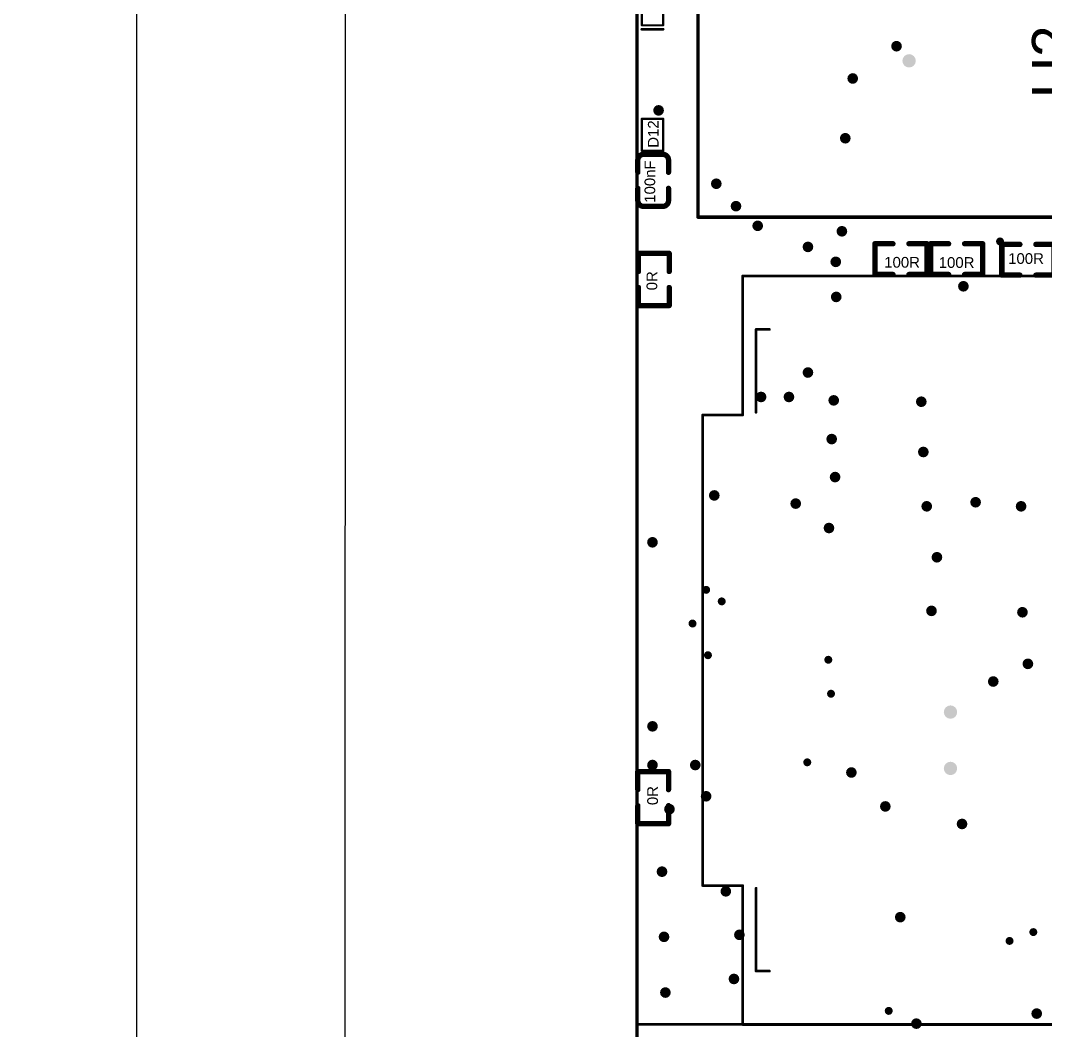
# Model space of a CAD drawing. Header units: millimetres. Extents: x 242 to 314, y 99 to 246.
# Drawn here: x 241.81 to 280.16, y 119.61 to 157.39 of the extents above; entities that cross this region are included whole.
import ezdxf

# ---------------------------------------------------------------- set-up
doc = ezdxf.new("R2010")
doc.units = ezdxf.units.MM
for name, color, linetype in [('KeepOutLayer', 6, 'Continuous'), ('TopOverlay', 2, 'Continuous'), ('ViaHoleLayer', 16, 'Continuous')]:
    doc.layers.add(name, color=color, linetype=linetype)
doc.styles.add('Arial', font='arial.ttf', dxfattribs={"height": 0.2})
doc.dimstyles.new('ISO-25', dxfattribs={"dimtxt": 3, "dimasz": 3, "dimexe": 1.25, "dimexo": 0.625, "dimtad": 1, "dimtxsty": 'Standard', "dimcen": 2.5, "dimclrd": 3, "dimclre": 3, "dimclrt": 3, "dimadec": 0, "dimazin": 0, "dimtfac": 1, "dimtmove": 0, "dimatfit": 3, "dimfxl": 1, "dimarcsym": 0})

# ---------------------------------------------------------------- blocks, each defined once
blk = doc.blocks.new('LC_0402_C_45')
at = {"layer": 'TopOverlay', "const_width": 0.2}
for points in [[(-0.975, 0.355, -0.414214), (-0.755, 0.575)], [(0.755, 0.575, -0.414214), (0.975, 0.355)], [(-0.755, -0.575, -0.414214), (-0.975, -0.355)], [(0.975, -0.355, -0.414214), (0.755, -0.575)]]:
    blk.add_lwpolyline(points, format="xyb", dxfattribs=at)
for points in [[(-0.975, 0.355), (-0.975, -0.355)], [(-0.75, 0.575), (-0.3, 0.575)], [(0.3, 0.575), (0.75, 0.575)], [(0.975, 0.355), (0.975, -0.355)], [(-0.75, -0.575), (-0.3, -0.575)], [(0.3, -0.575), (0.75, -0.575)]]:
    blk.add_lwpolyline(points, dxfattribs=at)
at = {"layer": 'TopOverlay', "const_width": 0.1}
for points in [[(-1.025, 0.355, 1), (-0.925, 0.355, 1)], [(-1.025, 0.355, 1), (-0.925, 0.355, 1)], [(-0.805, 0.575, 1), (-0.705, 0.575, 1)], [(-0.8, 0.575, 1), (-0.7, 0.575, 1)], [(-0.35, 0.575, 1), (-0.25, 0.575, 1)], [(0.25, 0.575, 1), (0.35, 0.575, 1)], [(0.7, 0.575, 1), (0.8, 0.575, 1)], [(0.705, 0.575, 1), (0.805, 0.575, 1)], [(0.925, 0.355, 1), (1.025, 0.355, 1)], [(0.925, 0.355, 1), (1.025, 0.355, 1)], [(-1.025, -0.355, 1), (-0.925, -0.355, 1)], [(-1.025, -0.355, 1), (-0.925, -0.355, 1)], [(0.925, -0.355, 1), (1.025, -0.355, 1)], [(0.925, -0.355, 1), (1.025, -0.355, 1)], [(-0.805, -0.575, 1), (-0.705, -0.575, 1)], [(-0.8, -0.575, 1), (-0.7, -0.575, 1)], [(-0.35, -0.575, 1), (-0.25, -0.575, 1)], [(0.25, -0.575, 1), (0.35, -0.575, 1)], [(0.7, -0.575, 1), (0.8, -0.575, 1)], [(0.705, -0.575, 1), (0.805, -0.575, 1)]]:
    blk.add_lwpolyline(points, format="xyb", close=True, dxfattribs=at)
blk = doc.blocks.new('SOD_882_L1_0_W0_6_BI_78')
at = {"layer": 'TopOverlay'}
for points, const_width in [([(-0.6, -0.4), (-0.6, 0.4)], 0.08), ([(0.6, 0.4), (-0.6, 0.4)], 0.08), ([(0.6, -0.4), (0.6, 0.4)], 0.08), ([(0.75, -0.4), (0.75, 0.4)], 0.1), ([(0.6, -0.4), (-0.6, -0.4)], 0.08)]:
    blk.add_lwpolyline(points, dxfattribs=dict(at, const_width=const_width))
for points, const_width in [([(-0.62, 0.4, 1), (-0.58, 0.4, 1)], 0.04), ([(-0.62, 0.4, 1), (-0.58, 0.4, 1)], 0.04), ([(0.58, 0.4, 1), (0.62, 0.4, 1)], 0.04), ([(0.58, 0.4, 1), (0.62, 0.4, 1)], 0.04), ([(0.725, 0.4, 1), (0.775, 0.4, 1)], 0.05), ([(-0.62, -0.4, 1), (-0.58, -0.4, 1)], 0.04), ([(-0.62, -0.4, 1), (-0.58, -0.4, 1)], 0.04), ([(0.58, -0.4, 1), (0.62, -0.4, 1)], 0.04), ([(0.58, -0.4, 1), (0.62, -0.4, 1)], 0.04), ([(0.725, -0.4, 1), (0.775, -0.4, 1)], 0.05)]:
    blk.add_lwpolyline(points, format="xyb", close=True, dxfattribs=dict(at, const_width=const_width))
blk = doc.blocks.new('SOD_882_L1_0_W0_6_BI_79')
at = {"layer": 'TopOverlay'}
for points, const_width in [([(-0.6, -0.4), (-0.6, 0.4)], 0.08), ([(0.6, 0.4), (-0.6, 0.4)], 0.08), ([(0.6, -0.4), (0.6, 0.4)], 0.08), ([(0.75, -0.4), (0.75, 0.4)], 0.1), ([(0.6, -0.4), (-0.6, -0.4)], 0.08)]:
    blk.add_lwpolyline(points, dxfattribs=dict(at, const_width=const_width))
for points, const_width in [([(-0.62, 0.4, 1), (-0.58, 0.4, 1)], 0.04), ([(-0.62, 0.4, 1), (-0.58, 0.4, 1)], 0.04), ([(0.58, 0.4, 1), (0.62, 0.4, 1)], 0.04), ([(0.58, 0.4, 1), (0.62, 0.4, 1)], 0.04), ([(0.725, 0.4, 1), (0.775, 0.4, 1)], 0.05), ([(-0.62, -0.4, 1), (-0.58, -0.4, 1)], 0.04), ([(-0.62, -0.4, 1), (-0.58, -0.4, 1)], 0.04), ([(0.58, -0.4, 1), (0.62, -0.4, 1)], 0.04), ([(0.58, -0.4, 1), (0.62, -0.4, 1)], 0.04), ([(0.725, -0.4, 1), (0.775, -0.4, 1)], 0.05)]:
    blk.add_lwpolyline(points, format="xyb", close=True, dxfattribs=dict(at, const_width=const_width))
blk = doc.blocks.new('LC_0402_R_157')
at = {"layer": 'TopOverlay', "const_width": 0.2}
for points in [[(-0.975, 0.575), (-0.975, -0.575)], [(-0.3, 0.575), (-0.975, 0.575)], [(0.975, 0.575), (0.3, 0.575)], [(0.975, 0.575), (0.975, -0.575)], [(-0.3, -0.575), (-0.975, -0.575)], [(0.975, -0.575), (0.3, -0.575)]]:
    blk.add_lwpolyline(points, dxfattribs=at)
at = {"layer": 'TopOverlay', "const_width": 0.1}
for points in [[(-1.025, 0.575, 1), (-0.925, 0.575, 1)], [(-1.025, 0.575, 1), (-0.925, 0.575, 1)], [(-0.35, 0.575, 1), (-0.25, 0.575, 1)], [(0.25, 0.575, 1), (0.35, 0.575, 1)], [(0.925, 0.575, 1), (1.025, 0.575, 1)], [(0.925, 0.575, 1), (1.025, 0.575, 1)], [(-1.025, -0.575, 1), (-0.925, -0.575, 1)], [(-1.025, -0.575, 1), (-0.925, -0.575, 1)], [(-0.35, -0.575, 1), (-0.25, -0.575, 1)], [(0.25, -0.575, 1), (0.35, -0.575, 1)], [(0.925, -0.575, 1), (1.025, -0.575, 1)], [(0.925, -0.575, 1), (1.025, -0.575, 1)]]:
    blk.add_lwpolyline(points, format="xyb", close=True, dxfattribs=at)
blk = doc.blocks.new('LC_0402_R_158')
at = {"layer": 'TopOverlay', "const_width": 0.2}
for points in [[(-0.975, 0.575), (-0.975, -0.575)], [(-0.3, 0.575), (-0.975, 0.575)], [(0.975, 0.575), (0.3, 0.575)], [(0.975, 0.575), (0.975, -0.575)], [(-0.3, -0.575), (-0.975, -0.575)], [(0.975, -0.575), (0.3, -0.575)]]:
    blk.add_lwpolyline(points, dxfattribs=at)
at = {"layer": 'TopOverlay', "const_width": 0.1}
for points in [[(-1.025, 0.575, 1), (-0.925, 0.575, 1)], [(-1.025, 0.575, 1), (-0.925, 0.575, 1)], [(-0.35, 0.575, 1), (-0.25, 0.575, 1)], [(0.25, 0.575, 1), (0.35, 0.575, 1)], [(0.925, 0.575, 1), (1.025, 0.575, 1)], [(0.925, 0.575, 1), (1.025, 0.575, 1)], [(-1.025, -0.575, 1), (-0.925, -0.575, 1)], [(-1.025, -0.575, 1), (-0.925, -0.575, 1)], [(-0.35, -0.575, 1), (-0.25, -0.575, 1)], [(0.25, -0.575, 1), (0.35, -0.575, 1)], [(0.925, -0.575, 1), (1.025, -0.575, 1)], [(0.925, -0.575, 1), (1.025, -0.575, 1)]]:
    blk.add_lwpolyline(points, format="xyb", close=True, dxfattribs=at)
blk = doc.blocks.new('LC_0402_R_168')
at = {"layer": 'TopOverlay', "const_width": 0.2}
for points in [[(-0.975, 0.575), (-0.975, -0.575)], [(-0.3, 0.575), (-0.975, 0.575)], [(0.975, 0.575), (0.3, 0.575)], [(0.975, 0.575), (0.975, -0.575)], [(-0.3, -0.575), (-0.975, -0.575)], [(0.975, -0.575), (0.3, -0.575)]]:
    blk.add_lwpolyline(points, dxfattribs=at)
at = {"layer": 'TopOverlay', "const_width": 0.1}
for points in [[(-1.025, 0.575, 1), (-0.925, 0.575, 1)], [(-1.025, 0.575, 1), (-0.925, 0.575, 1)], [(-0.35, 0.575, 1), (-0.25, 0.575, 1)], [(0.25, 0.575, 1), (0.35, 0.575, 1)], [(0.925, 0.575, 1), (1.025, 0.575, 1)], [(0.925, 0.575, 1), (1.025, 0.575, 1)], [(-1.025, -0.575, 1), (-0.925, -0.575, 1)], [(-1.025, -0.575, 1), (-0.925, -0.575, 1)], [(-0.35, -0.575, 1), (-0.25, -0.575, 1)], [(0.25, -0.575, 1), (0.35, -0.575, 1)], [(0.925, -0.575, 1), (1.025, -0.575, 1)], [(0.925, -0.575, 1), (1.025, -0.575, 1)]]:
    blk.add_lwpolyline(points, format="xyb", close=True, dxfattribs=at)
blk = doc.blocks.new('MICRO_SIM_188')
at = {"layer": 'TopOverlay', "const_width": 0.127}
for points in [[(-5.9, 0), (-5.9, -14.097)], [(-5.9, 0), (5.9, 0)], [(5.9, 0), (5.9, -14.097)], [(5.842, -11.887), (3.734, -13.995)], [(5.842, -11.887), (5.842, -13.995)], [(-5.9, -14.097), (5.9, -14.097)], [(3.734, -13.995), (5.842, -13.995)]]:
    blk.add_lwpolyline(points, dxfattribs=at)
at = {"layer": 'TopOverlay', "const_width": 0.0635}
for points in [[(-5.932, 0, 1), (-5.868, 0, 1)], [(-5.932, 0, 1), (-5.868, 0, 1)], [(5.868, 0, 1), (5.932, 0, 1)], [(5.868, 0, 1), (5.932, 0, 1)], [(5.81, -11.887, 1), (5.874, -11.887, 1)], [(5.81, -11.887, 1), (5.874, -11.887, 1)], [(-5.932, -14.097, 1), (-5.868, -14.097, 1)], [(-5.932, -14.097, 1), (-5.868, -14.097, 1)], [(3.702, -13.995, 1), (3.766, -13.995, 1)], [(3.702, -13.995, 1), (3.766, -13.995, 1)], [(5.81, -13.995, 1), (5.874, -13.995, 1)], [(5.81, -13.995, 1), (5.874, -13.995, 1)], [(5.868, -14.097, 1), (5.932, -14.097, 1)], [(5.868, -14.097, 1), (5.932, -14.097, 1)]]:
    blk.add_lwpolyline(points, format="xyb", close=True, dxfattribs=at)
blk = doc.blocks.new('MOD_A7670C_201')
at = {"layer": 'TopOverlay', "const_width": 0.1}
for points in [[(12.5, 14), (-12.5, 14)], [(-12.5, 14), (-12.5, 8.8)], [(12.5, 14), (12.5, 8.8)], [(-11.6, 12), (-12, 11.6)], [(-11.45, 12), (-11.6, 12)], [(12, 12), (11.5, 12)], [(12, 12), (12, 8.9)], [(-12, 11.6), (-12, 8.9)], [(-12.5, 8.8), (-14, 8.8)], [(-14, 8.8), (-14, -8.8)], [(14, 8.8), (12.5, 8.8)], [(14, 8.8), (14, -8.8)], [(-14.1, 8.1), (-14.5, 8.5)], [(-14.5, 8.5), (-14.5, 7.7)], [(-14.1, 8.1), (-14.5, 7.7)], [(-12.5, -8.8), (-14, -8.8)], [(-12.5, -8.8), (-12.5, -14)], [(-12, -8.8), (-12, -12)], [(12.5, -8.8), (12.5, -14)], [(14, -8.8), (12.5, -8.8)], [(12, -8.9), (12, -12)], [(-11.5, -12), (-12, -12)], [(12, -12), (11.5, -12)], [(12.5, -14), (-12.5, -14)]]:
    blk.add_lwpolyline(points, dxfattribs=at)
at = {"layer": 'TopOverlay', "const_width": 0.05}
for points in [[(-12.525, 14, 1), (-12.475, 14, 1)], [(-12.525, 14, 1), (-12.475, 14, 1)], [(12.475, 14, 1), (12.525, 14, 1)], [(12.475, 14, 1), (12.525, 14, 1)], [(-11.625, 12, 1), (-11.575, 12, 1)], [(-11.625, 12, 1), (-11.575, 12, 1)], [(-11.475, 12, 1), (-11.425, 12, 1)], [(11.475, 12, 1), (11.525, 12, 1)], [(11.975, 12, 1), (12.025, 12, 1)], [(11.975, 12, 1), (12.025, 12, 1)], [(-12.025, 11.6, 1), (-11.975, 11.6, 1)], [(-12.025, 11.6, 1), (-11.975, 11.6, 1)], [(-14.025, 8.8, 1), (-13.975, 8.8, 1)], [(-14.025, 8.8, 1), (-13.975, 8.8, 1)], [(-12.525, 8.8, 1), (-12.475, 8.8, 1)], [(-12.525, 8.8, 1), (-12.475, 8.8, 1)], [(-12.025, 8.9, 1), (-11.975, 8.9, 1)], [(11.975, 8.9, 1), (12.025, 8.9, 1)], [(12.475, 8.8, 1), (12.525, 8.8, 1)], [(12.475, 8.8, 1), (12.525, 8.8, 1)], [(13.975, 8.8, 1), (14.025, 8.8, 1)], [(13.975, 8.8, 1), (14.025, 8.8, 1)], [(-14.525, 8.5, 1), (-14.475, 8.5, 1)], [(-14.525, 8.5, 1), (-14.475, 8.5, 1)], [(-14.125, 8.1, 1), (-14.075, 8.1, 1)], [(-14.125, 8.1, 1), (-14.075, 8.1, 1)], [(-14.525, 7.7, 1), (-14.475, 7.7, 1)], [(-14.525, 7.7, 1), (-14.475, 7.7, 1)], [(-14.025, -8.8, 1), (-13.975, -8.8, 1)], [(-14.025, -8.8, 1), (-13.975, -8.8, 1)], [(-12.525, -8.8, 1), (-12.475, -8.8, 1)], [(-12.525, -8.8, 1), (-12.475, -8.8, 1)], [(-12.025, -8.8, 1), (-11.975, -8.8, 1)], [(12.475, -8.8, 1), (12.525, -8.8, 1)], [(12.475, -8.8, 1), (12.525, -8.8, 1)], [(13.975, -8.8, 1), (14.025, -8.8, 1)], [(13.975, -8.8, 1), (14.025, -8.8, 1)], [(11.975, -8.9, 1), (12.025, -8.9, 1)], [(-12.025, -12, 1), (-11.975, -12, 1)], [(-12.025, -12, 1), (-11.975, -12, 1)], [(-11.525, -12, 1), (-11.475, -12, 1)], [(11.475, -12, 1), (11.525, -12, 1)], [(11.975, -12, 1), (12.025, -12, 1)], [(11.975, -12, 1), (12.025, -12, 1)], [(-12.525, -14, 1), (-12.475, -14, 1)], [(-12.525, -14, 1), (-12.475, -14, 1)], [(12.475, -14, 1), (12.525, -14, 1)], [(12.475, -14, 1), (12.525, -14, 1)]]:
    blk.add_lwpolyline(points, format="xyb", close=True, dxfattribs=at)
blk = doc.blocks.new('LC_0402_R_205')
at = {"layer": 'TopOverlay', "const_width": 0.2}
for points in [[(-0.975, 0.575), (-0.975, -0.575)], [(-0.975, 0.575), (-0.3, 0.575)], [(0.3, 0.575), (0.975, 0.575)], [(0.975, 0.575), (0.975, -0.575)], [(-0.975, -0.575), (-0.3, -0.575)], [(0.3, -0.575), (0.975, -0.575)]]:
    blk.add_lwpolyline(points, dxfattribs=at)
at = {"layer": 'TopOverlay', "const_width": 0.1}
for points in [[(-1.025, 0.575, 1), (-0.925, 0.575, 1)], [(-1.025, 0.575, 1), (-0.925, 0.575, 1)], [(-0.35, 0.575, 1), (-0.25, 0.575, 1)], [(0.25, 0.575, 1), (0.35, 0.575, 1)], [(0.925, 0.575, 1), (1.025, 0.575, 1)], [(0.925, 0.575, 1), (1.025, 0.575, 1)], [(-1.025, -0.575, 1), (-0.925, -0.575, 1)], [(-1.025, -0.575, 1), (-0.925, -0.575, 1)], [(-0.35, -0.575, 1), (-0.25, -0.575, 1)], [(0.25, -0.575, 1), (0.35, -0.575, 1)], [(0.925, -0.575, 1), (1.025, -0.575, 1)], [(0.925, -0.575, 1), (1.025, -0.575, 1)]]:
    blk.add_lwpolyline(points, format="xyb", close=True, dxfattribs=at)
blk = doc.blocks.new('LC_0402_R_206')
at = {"layer": 'TopOverlay', "const_width": 0.2}
for points in [[(-0.975, -0.575), (-0.975, 0.575)], [(-0.3, 0.575), (-0.975, 0.575)], [(0.975, 0.575), (0.3, 0.575)], [(0.975, -0.575), (0.975, 0.575)], [(-0.3, -0.575), (-0.975, -0.575)], [(0.975, -0.575), (0.3, -0.575)]]:
    blk.add_lwpolyline(points, dxfattribs=at)
at = {"layer": 'TopOverlay', "const_width": 0.1}
for points in [[(-1.025, 0.575, 1), (-0.925, 0.575, 1)], [(-1.025, 0.575, 1), (-0.925, 0.575, 1)], [(-0.35, 0.575, 1), (-0.25, 0.575, 1)], [(0.25, 0.575, 1), (0.35, 0.575, 1)], [(0.925, 0.575, 1), (1.025, 0.575, 1)], [(0.925, 0.575, 1), (1.025, 0.575, 1)], [(-1.025, -0.575, 1), (-0.925, -0.575, 1)], [(-1.025, -0.575, 1), (-0.925, -0.575, 1)], [(-0.35, -0.575, 1), (-0.25, -0.575, 1)], [(0.25, -0.575, 1), (0.35, -0.575, 1)], [(0.925, -0.575, 1), (1.025, -0.575, 1)], [(0.925, -0.575, 1), (1.025, -0.575, 1)]]:
    blk.add_lwpolyline(points, format="xyb", close=True, dxfattribs=at)
blk = doc.blocks.new('*D222')
at = {"color": 3, "lineweight": -2}
for p, q in [((266.284, 223.642), (244.905, 223.644)), ((246.155, 220.643), (246.149, 116.103)), ((266.278, 113.102), (244.899, 113.103))]:
    blk.add_line(p, q, dxfattribs=at)
at = {"color": 3}
for points in [[(245.655, 220.643), (246.655, 220.643), (246.155, 223.643)], [(245.649, 116.103), (246.649, 116.103), (246.149, 113.103)]]:
    blk.add_solid(points, dxfattribs=at)
at = {"layer": 'Defpoints', "color": 0}
for p in [(266.909, 223.642), (246.149, 113.103), (266.903, 113.102)]:
    blk.add_point(p, dxfattribs=at)
at = {"color": 3, "insert": (243.777, 168.048), "char_height": 3, "attachment_point": 5, "rotation": 89.997}
blk.add_mtext('110,54', dxfattribs=at)
blk = doc.blocks.new('*D226')
at = {"color": 3, "lineweight": -2}
for p, q in [((266.862, 220.976), (252.734, 220.979)), ((253.959, 118.391), (253.983, 217.979)), ((266.837, 115.388), (252.708, 115.391))]:
    blk.add_line(p, q, dxfattribs=at)
at = {"color": 3}
for points in [[(253.483, 217.979), (254.483, 217.978), (253.984, 220.979)], [(253.459, 118.391), (254.459, 118.391), (253.958, 115.391)]]:
    blk.add_solid(points, dxfattribs=at)
at = {"layer": 'Defpoints', "color": 0}
for p in [(253.984, 220.979), (267.487, 220.975), (267.462, 115.388)]:
    blk.add_point(p, dxfattribs=at)
at = {"color": 3, "insert": (251.596, 167.483), "char_height": 3, "attachment_point": 5, "rotation": 89.9862}
blk.add_mtext('105,59', dxfattribs=at)

msp = doc.modelspace()

# ---------------------------------------------------------------- hatches: boundary and pattern name
at = {"layer": 'ViaHoleLayer'}
h = msp.add_hatch(color=16, dxfattribs=at)
edge = h.paths.add_edge_path()
edge.add_arc((274.587, 156.426), 0.2, 0, 360)
h = msp.add_hatch(color=16, dxfattribs=at)
edge = h.paths.add_edge_path()
edge.add_arc((275.057, 155.88), 0.25, 0, 360)
h = msp.add_hatch(color=16, dxfattribs=at)
edge = h.paths.add_edge_path()
edge.add_arc((272.948, 155.219), 0.2, 0, 360)
h = msp.add_hatch(color=16, dxfattribs=at)
edge = h.paths.add_edge_path()
edge.add_arc((265.684, 154.026), 0.2, 0, 360)
h = msp.add_hatch(color=16, dxfattribs=at)
edge = h.paths.add_edge_path()
edge.add_arc((272.669, 152.984), 0.2, 0, 360)
h = msp.add_hatch(color=16, dxfattribs=at)
edge = h.paths.add_edge_path()
edge.add_arc((267.843, 151.282), 0.2, 0, 360)
h = msp.add_hatch(color=16, dxfattribs=at)
edge = h.paths.add_edge_path()
edge.add_arc((268.58, 150.444), 0.2, 0, 360)
h = msp.add_hatch(color=16, dxfattribs=at)
edge = h.paths.add_edge_path()
edge.add_arc((269.392, 149.708), 0.2, 0, 360)
h = msp.add_hatch(color=16, dxfattribs=at)
edge = h.paths.add_edge_path()
edge.add_arc((272.542, 149.504), 0.2, 0, 360)
h = msp.add_hatch(color=16, dxfattribs=at)
edge = h.paths.add_edge_path()
edge.add_arc((278.46, 149.123), 0.15, 0, 360)
h = msp.add_hatch(color=16, dxfattribs=at)
edge = h.paths.add_edge_path()
edge.add_arc((271.272, 148.92), 0.2, 0, 360)
h = msp.add_hatch(color=16, dxfattribs=at)
edge = h.paths.add_edge_path()
edge.add_arc((272.313, 148.361), 0.2, 0, 360)
h = msp.add_hatch(color=16, dxfattribs=at)
edge = h.paths.add_edge_path()
edge.add_arc((277.089, 147.447), 0.2, 0, 360)
h = msp.add_hatch(color=16, dxfattribs=at)
edge = h.paths.add_edge_path()
edge.add_arc((272.33, 147.049), 0.2, 0, 360)
h = msp.add_hatch(color=16, dxfattribs=at)
edge = h.paths.add_edge_path()
edge.add_arc((271.272, 144.221), 0.2, 0, 360)
h = msp.add_hatch(color=16, dxfattribs=at)
edge = h.paths.add_edge_path()
edge.add_arc((269.519, 143.307), 0.2, 0, 360)
h = msp.add_hatch(color=16, dxfattribs=at)
edge = h.paths.add_edge_path()
edge.add_arc((270.561, 143.307), 0.2, 0, 360)
h = msp.add_hatch(color=16, dxfattribs=at)
edge = h.paths.add_edge_path()
edge.add_arc((272.237, 143.18), 0.2, 0, 360)
h = msp.add_hatch(color=16, dxfattribs=at)
edge = h.paths.add_edge_path()
edge.add_arc((275.514, 143.129), 0.2, 0, 360)
h = msp.add_hatch(color=16, dxfattribs=at)
edge = h.paths.add_edge_path()
edge.add_arc((272.161, 141.732), 0.2, 0, 360)
h = msp.add_hatch(color=16, dxfattribs=at)
edge = h.paths.add_edge_path()
edge.add_arc((275.59, 141.249), 0.2, 0, 360)
h = msp.add_hatch(color=16, dxfattribs=at)
edge = h.paths.add_edge_path()
edge.add_arc((272.288, 140.31), 0.2, 0, 360)
h = msp.add_hatch(color=16, dxfattribs=at)
edge = h.paths.add_edge_path()
edge.add_arc((267.767, 139.624), 0.2, 0, 360)
h = msp.add_hatch(color=16, dxfattribs=at)
edge = h.paths.add_edge_path()
edge.add_arc((270.815, 139.319), 0.2, 0, 360)
h = msp.add_hatch(color=16, dxfattribs=at)
edge = h.paths.add_edge_path()
edge.add_arc((275.717, 139.217), 0.2, 0, 360)
h = msp.add_hatch(color=16, dxfattribs=at)
edge = h.paths.add_edge_path()
edge.add_arc((277.546, 139.37), 0.2, 0, 360)
h = msp.add_hatch(color=16, dxfattribs=at)
edge = h.paths.add_edge_path()
edge.add_arc((279.248, 139.217), 0.2, 0, 360)
h = msp.add_hatch(color=16, dxfattribs=at)
edge = h.paths.add_edge_path()
edge.add_arc((272.059, 138.405), 0.2, 0, 360)
h = msp.add_hatch(color=16, dxfattribs=at)
edge = h.paths.add_edge_path()
edge.add_arc((265.455, 137.871), 0.2, 0, 360)
h = msp.add_hatch(color=16, dxfattribs=at)
edge = h.paths.add_edge_path()
edge.add_arc((276.098, 137.312), 0.2, 0, 360)
h = msp.add_hatch(color=16, dxfattribs=at)
edge = h.paths.add_edge_path()
edge.add_arc((267.462, 136.093), 0.15, 0, 360)
h = msp.add_hatch(color=16, dxfattribs=at)
edge = h.paths.add_edge_path()
edge.add_arc((268.046, 135.661), 0.15, 0, 360)
h = msp.add_hatch(color=16, dxfattribs=at)
edge = h.paths.add_edge_path()
edge.add_arc((275.895, 135.306), 0.2, 0, 360)
h = msp.add_hatch(color=16, dxfattribs=at)
edge = h.paths.add_edge_path()
edge.add_arc((279.298, 135.255), 0.2, 0, 360)
h = msp.add_hatch(color=16, dxfattribs=at)
edge = h.paths.add_edge_path()
edge.add_arc((266.954, 134.833), 0.15, 0, 360)
h = msp.add_hatch(color=16, dxfattribs=at)
edge = h.paths.add_edge_path()
edge.add_arc((267.531, 133.648), 0.15, 0, 360)
h = msp.add_hatch(color=16, dxfattribs=at)
edge = h.paths.add_edge_path()
edge.add_arc((272.034, 133.477), 0.15, 0, 360)
h = msp.add_hatch(color=16, dxfattribs=at)
edge = h.paths.add_edge_path()
edge.add_arc((279.502, 133.325), 0.2, 0, 360)
h = msp.add_hatch(color=16, dxfattribs=at)
edge = h.paths.add_edge_path()
edge.add_arc((278.206, 132.664), 0.2, 0, 360)
h = msp.add_hatch(color=16, dxfattribs=at)
edge = h.paths.add_edge_path()
edge.add_arc((272.136, 132.207), 0.15, 0, 360)
h = msp.add_hatch(color=16, dxfattribs=at)
edge = h.paths.add_edge_path()
edge.add_arc((276.606, 131.521), 0.25, 0, 360)
h = msp.add_hatch(color=16, dxfattribs=at)
edge = h.paths.add_edge_path()
edge.add_arc((265.455, 130.988), 0.2, 0, 360)
h = msp.add_hatch(color=16, dxfattribs=at)
edge = h.paths.add_edge_path()
edge.add_arc((265.455, 129.54), 0.2, 0, 360)
h = msp.add_hatch(color=16, dxfattribs=at)
edge = h.paths.add_edge_path()
edge.add_arc((267.056, 129.54), 0.2, 0, 360)
h = msp.add_hatch(color=16, dxfattribs=at)
edge = h.paths.add_edge_path()
edge.add_arc((271.247, 129.642), 0.15, 0, 360)
h = msp.add_hatch(color=16, dxfattribs=at)
edge = h.paths.add_edge_path()
edge.add_arc((276.606, 129.413), 0.25, 0, 360)
h = msp.add_hatch(color=16, dxfattribs=at)
edge = h.paths.add_edge_path()
edge.add_arc((272.898, 129.261), 0.2, 0, 360)
h = msp.add_hatch(color=16, dxfattribs=at)
edge = h.paths.add_edge_path()
edge.add_arc((267.462, 128.372), 0.2, 0, 360)
h = msp.add_hatch(color=16, dxfattribs=at)
edge = h.paths.add_edge_path()
edge.add_arc((274.168, 127.991), 0.2, 0, 360)
h = msp.add_hatch(color=16, dxfattribs=at)
edge = h.paths.add_edge_path()
edge.add_arc((266.09, 127.889), 0.2, 0, 360)
h = msp.add_hatch(color=16, dxfattribs=at)
edge = h.paths.add_edge_path()
edge.add_arc((277.038, 127.337), 0.2, 0, 360)
h = msp.add_hatch(color=16, dxfattribs=at)
edge = h.paths.add_edge_path()
edge.add_arc((265.811, 125.552), 0.2, 0, 360)
h = msp.add_hatch(color=16, dxfattribs=at)
edge = h.paths.add_edge_path()
edge.add_arc((268.199, 124.816), 0.2, 0, 360)
h = msp.add_hatch(color=16, dxfattribs=at)
edge = h.paths.add_edge_path()
edge.add_arc((274.726, 123.85), 0.2, 0, 360)
h = msp.add_hatch(color=16, dxfattribs=at)
edge = h.paths.add_edge_path()
edge.add_arc((265.887, 123.114), 0.2, 0, 360)
h = msp.add_hatch(color=16, dxfattribs=at)
edge = h.paths.add_edge_path()
edge.add_arc((268.707, 123.19), 0.2, 0, 360)
h = msp.add_hatch(color=16, dxfattribs=at)
edge = h.paths.add_edge_path()
edge.add_arc((279.705, 123.292), 0.15, 0, 360)
h = msp.add_hatch(color=16, dxfattribs=at)
edge = h.paths.add_edge_path()
edge.add_arc((278.816, 122.961), 0.15, 0, 360)
h = msp.add_hatch(color=16, dxfattribs=at)
edge = h.paths.add_edge_path()
edge.add_arc((268.503, 121.539), 0.2, 0, 360)
h = msp.add_hatch(color=16, dxfattribs=at)
edge = h.paths.add_edge_path()
edge.add_arc((265.938, 121.031), 0.2, 0, 360)
h = msp.add_hatch(color=16, dxfattribs=at)
edge = h.paths.add_edge_path()
edge.add_arc((274.295, 120.345), 0.15, 0, 360)
h = msp.add_hatch(color=16, dxfattribs=at)
edge = h.paths.add_edge_path()
edge.add_arc((279.832, 120.244), 0.2, 0, 360)
h = msp.add_hatch(color=16, dxfattribs=at)
edge = h.paths.add_edge_path()
edge.add_arc((275.33, 119.868), 0.2, 0, 360)

# ---------------------------------------------------------------- linework, layer by layer
at = {"layer": 'KeepOutLayer', "const_width": 0.127}
msp.add_lwpolyline([(264.871, 115.134), (264.871, 221.605)], dxfattribs=at)
at = {"layer": 'TopOverlay', "const_width": 0.1}
msp.add_lwpolyline([(264.871, 119.837), (297.739, 119.837)], dxfattribs=at)
at = {"layer": 'TopOverlay', "const_width": 0.05}
msp.add_lwpolyline([(264.846, 119.837, 1), (264.896, 119.837, 1)], format="xyb", close=True, dxfattribs=at)

# ---------------------------------------------------------------- block references
for name, p, rotation in [('MICRO_SIM_188', (267.157, 155.931), 90), ('SOD_882_L1_0_W0_6_BI_78', (265.455, 157.81), 270), ('SOD_882_L1_0_W0_6_BI_79', (265.455, 153.111), 270), ('LC_0402_C_45', (265.481, 151.409), 90), ('LC_0402_R_158', (274.752, 148.463), 180), ('LC_0402_R_157', (276.835, 148.463), 180), ('LC_0402_R_168', (279.502, 148.438), 180), ('LC_0402_R_205', (265.506, 147.701), 90), ('MOD_A7670C_201', (281.33, 133.833), 180), ('LC_0402_R_206', (265.481, 128.321), 270)]:
    msp.add_blockref(name, p, dxfattribs=dict(rotation=rotation))

# ---------------------------------------------------------------- texts
at = {"layer": 'TopOverlay', "style": 'Arial'}
for s, height, p in [('U2', 1.524, (281.178, 154.483)), ('D12', 0.4, (265.684, 152.629)), ('100nF', 0.4, (265.557, 150.571)), ('0R', 0.4, (265.633, 147.295)), ('0R', 0.4, (265.659, 128.041))]:
    msp.add_text(s, height=height, rotation=90, dxfattribs=at).set_placement(p)
for p in [(274.127, 148.144), (276.166, 148.136), (278.765, 148.285)]:
    msp.add_text('100R', height=0.4, dxfattribs=at).set_placement(p)

# ---------------------------------------------------------------- dimensions: what is measured, and where the dimension line sits
for base, p1, p2, angle, picture, middle in [((246.149, 113.103), (266.909, 223.642), (266.903, 113.102), 269.997, '*D222', (246.152, 168.048)), ((253.984, 220.979), (267.462, 115.388), (267.487, 220.975), 89.9862, '*D226', (253.971, 167.482))]:
    dim = msp.add_linear_dim(base=base, p1=p1, p2=p2, angle=angle, dimstyle='ISO-25')
    dim.commit()
    dim.dimension.update_dxf_attribs({"geometry": picture, "text_midpoint": middle, "dimtype": 161})

doc.saveas('drawing.dxf')
